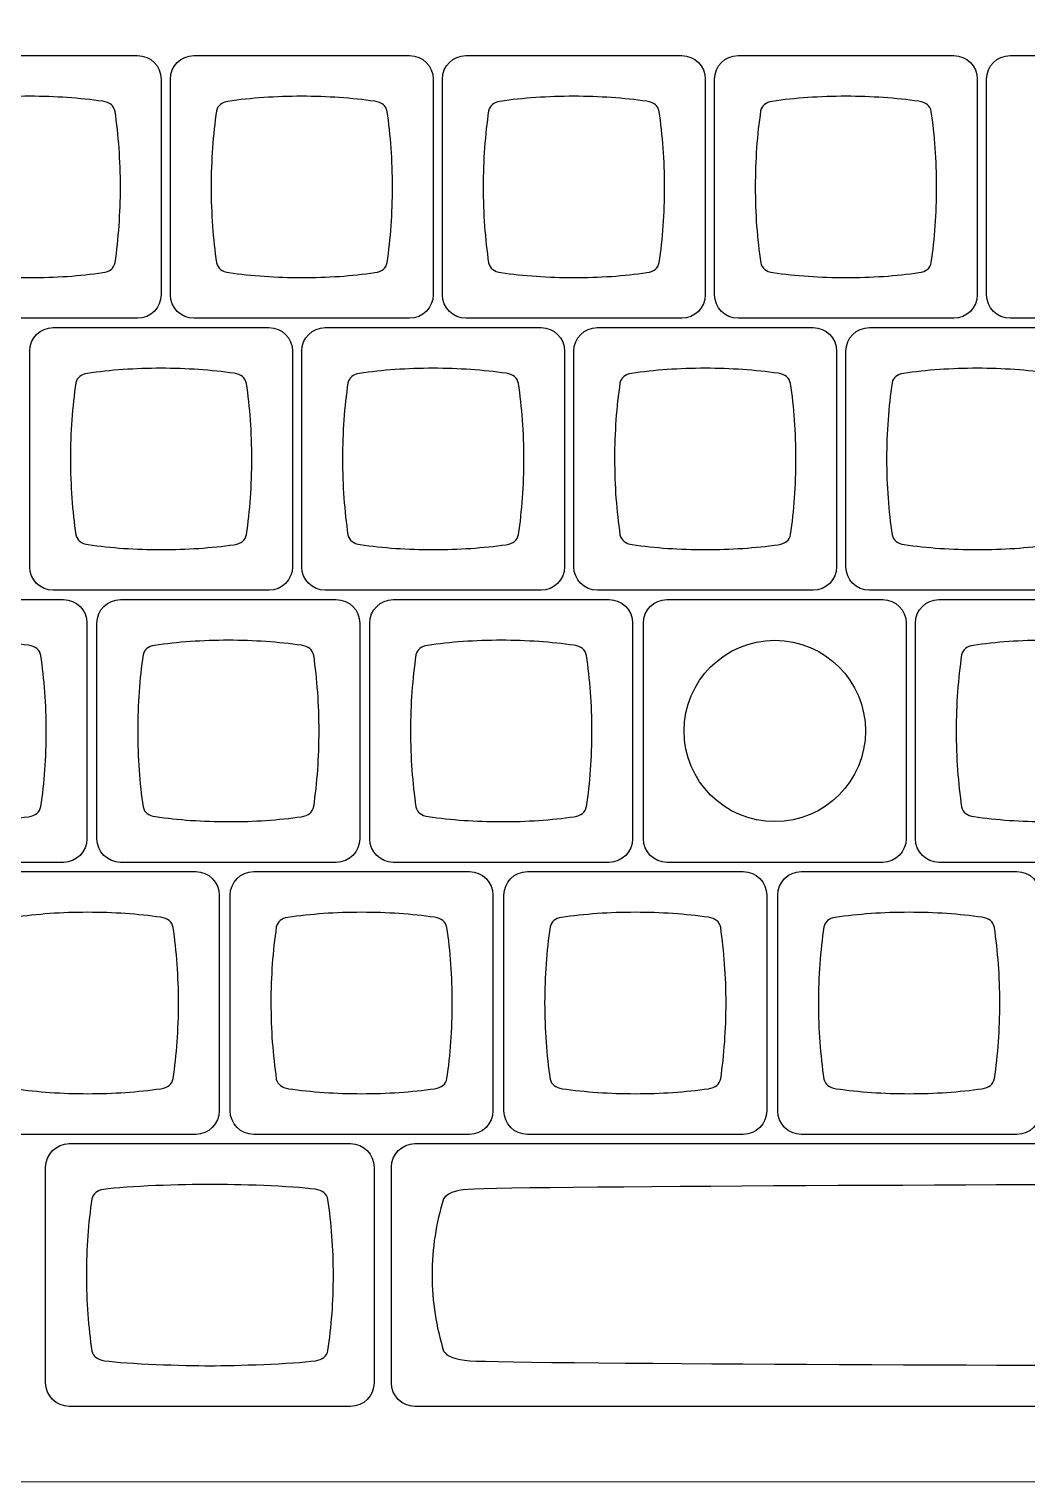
# Model space of a CAD drawing. Header units: millimetres. Extents: x -493 to 473, y -489 to 489.
# Drawn here: x -440.8 to -370.9, y 263.2 to 365 of the extents above; entities that cross this region are included whole.
import ezdxf

# ---------------------------------------------------------------- set-up
doc = ezdxf.new("R2010")
doc.units = ezdxf.units.MM
doc.header["$MEASUREMENT"] = 0
doc.layers.add('Layer 1', color=7, linetype='Continuous')

msp = doc.modelspace()

# ---------------------------------------------------------------- linework, layer by layer
at = {"layer": 'Layer 1', "color": 159}
msp.add_ellipse((-388.5424, 315.8402), major_axis=(0, 6.35), ratio=1, dxfattribs=at)
at = {"layer": 'Layer 1', "color": 250, "lineweight": 18}
msp.add_open_spline([(-488.0992, 396.3856), (-488.0992, 396.3856), (-57.5314, 396.3856), (-57.5314, 396.3856), (-57.5314, 396.3856), (-54.6714, 396.3856), (-52.3315, 394.0457), (-52.3315, 391.1857), (-52.3315, 391.1857), (-52.3315, 391.1857), (-52.3315, 268.4484), (-52.3315, 268.4484), (-52.3315, 268.4484), (-52.3315, 265.5884), (-54.6714, 263.2485), (-57.5314, 263.2485), (-57.5314, 263.2485), (-57.5314, 263.2485), (-488.0992, 263.2485), (-488.0992, 263.2485), (-488.0992, 263.2485), (-490.9592, 263.2485), (-493.2991, 265.5884), (-493.2991, 268.4484), (-493.2991, 268.4484), (-493.2991, 268.4484), (-493.2991, 391.1857), (-493.2991, 391.1857), (-493.2991, 391.1857), (-493.2991, 394.0457), (-490.9592, 396.3856), (-488.0992, 396.3856)], degree=3, knots=[0, 0, 0, 0, 0.11111111, 0.11111111, 0.11111111, 0.11111111, 0.22222222, 0.22222222, 0.22222222, 0.22222222, 0.33333333, 0.33333333, 0.33333333, 0.33333333, 0.44444444, 0.44444444, 0.44444444, 0.44444444, 0.55555556, 0.55555556, 0.55555556, 0.55555556, 0.66666667, 0.66666667, 0.66666667, 0.66666667, 0.77777778, 0.77777778, 0.77777778, 0.77777778, 1, 1, 1, 1], dxfattribs=at)
at = {"layer": 'Layer 1', "color": 169}
for points in [[(-448.2661, 344.7402), (-448.2661, 344.7402), (-433.1587, 344.7402), (-433.1587, 344.7402), (-433.1587, 344.7402), (-432.2532, 344.7402), (-431.5124, 345.481), (-431.5124, 346.3865), (-431.5124, 346.3865), (-431.5124, 346.3865), (-431.5124, 361.4939), (-431.5124, 361.4939), (-431.5124, 361.4939), (-431.5124, 362.3994), (-432.2532, 363.1402), (-433.1587, 363.1402), (-433.1587, 363.1402), (-433.1587, 363.1402), (-448.2661, 363.1402), (-448.2661, 363.1402), (-448.2661, 363.1402), (-449.1716, 363.1402), (-449.9124, 362.3994), (-449.9124, 361.4939), (-449.9124, 361.4939), (-449.9124, 361.4939), (-449.9124, 346.3865), (-449.9124, 346.3865), (-449.9124, 346.3865), (-449.9124, 345.481), (-449.1716, 344.7402), (-448.2661, 344.7402)], [(-429.2161, 344.7402), (-429.2161, 344.7402), (-414.1087, 344.7402), (-414.1087, 344.7402), (-414.1087, 344.7402), (-413.2032, 344.7402), (-412.4624, 345.481), (-412.4624, 346.3865), (-412.4624, 346.3865), (-412.4624, 346.3865), (-412.4624, 361.4939), (-412.4624, 361.4939), (-412.4624, 361.4939), (-412.4624, 362.3994), (-413.2032, 363.1402), (-414.1087, 363.1402), (-414.1087, 363.1402), (-414.1087, 363.1402), (-429.2161, 363.1402), (-429.2161, 363.1402), (-429.2161, 363.1402), (-430.1216, 363.1402), (-430.8624, 362.3994), (-430.8624, 361.4939), (-430.8624, 361.4939), (-430.8624, 361.4939), (-430.8624, 346.3865), (-430.8624, 346.3865), (-430.8624, 346.3865), (-430.8624, 345.481), (-430.1216, 344.7402), (-429.2161, 344.7402)], [(-410.1661, 344.7402), (-410.1661, 344.7402), (-395.0587, 344.7402), (-395.0587, 344.7402), (-395.0587, 344.7402), (-394.1532, 344.7402), (-393.4124, 345.481), (-393.4124, 346.3865), (-393.4124, 346.3865), (-393.4124, 346.3865), (-393.4124, 361.4939), (-393.4124, 361.4939), (-393.4124, 361.4939), (-393.4124, 362.3994), (-394.1532, 363.1402), (-395.0587, 363.1402), (-395.0587, 363.1402), (-395.0587, 363.1402), (-410.1661, 363.1402), (-410.1661, 363.1402), (-410.1661, 363.1402), (-411.0716, 363.1402), (-411.8124, 362.3994), (-411.8124, 361.4939), (-411.8124, 361.4939), (-411.8124, 361.4939), (-411.8124, 346.3865), (-411.8124, 346.3865), (-411.8124, 346.3865), (-411.8124, 345.481), (-411.0716, 344.7402), (-410.1661, 344.7402)], [(-391.1161, 344.7402), (-391.1161, 344.7402), (-376.0087, 344.7402), (-376.0087, 344.7402), (-376.0087, 344.7402), (-375.1032, 344.7402), (-374.3624, 345.481), (-374.3624, 346.3865), (-374.3624, 346.3865), (-374.3624, 346.3865), (-374.3624, 361.4939), (-374.3624, 361.4939), (-374.3624, 361.4939), (-374.3624, 362.3994), (-375.1032, 363.1402), (-376.0087, 363.1402), (-376.0087, 363.1402), (-376.0087, 363.1402), (-391.1161, 363.1402), (-391.1161, 363.1402), (-391.1161, 363.1402), (-392.0216, 363.1402), (-392.7624, 362.3994), (-392.7624, 361.4939), (-392.7624, 361.4939), (-392.7624, 361.4939), (-392.7624, 346.3865), (-392.7624, 346.3865), (-392.7624, 346.3865), (-392.7624, 345.481), (-392.0216, 344.7402), (-391.1161, 344.7402)], [(-372.0661, 344.7402), (-372.0661, 344.7402), (-356.9587, 344.7402), (-356.9587, 344.7402), (-356.9587, 344.7402), (-356.0532, 344.7402), (-355.3124, 345.481), (-355.3124, 346.3865), (-355.3124, 346.3865), (-355.3124, 346.3865), (-355.3124, 361.4939), (-355.3124, 361.4939), (-355.3124, 361.4939), (-355.3124, 362.3994), (-356.0532, 363.1402), (-356.9587, 363.1402), (-356.9587, 363.1402), (-356.9587, 363.1402), (-372.0661, 363.1402), (-372.0661, 363.1402), (-372.0661, 363.1402), (-372.9716, 363.1402), (-373.7124, 362.3994), (-373.7124, 361.4939), (-373.7124, 361.4939), (-373.7124, 361.4939), (-373.7124, 346.3865), (-373.7124, 346.3865), (-373.7124, 346.3865), (-373.7124, 345.481), (-372.9716, 344.7402), (-372.0661, 344.7402)], [(-439.0661, 325.6902), (-439.0661, 325.6902), (-423.9587, 325.6902), (-423.9587, 325.6902), (-423.9587, 325.6902), (-423.0532, 325.6902), (-422.3124, 326.431), (-422.3124, 327.3365), (-422.3124, 327.3365), (-422.3124, 327.3365), (-422.3124, 342.4439), (-422.3124, 342.4439), (-422.3124, 342.4439), (-422.3124, 343.3494), (-423.0532, 344.0902), (-423.9587, 344.0902), (-423.9587, 344.0902), (-423.9587, 344.0902), (-439.0661, 344.0902), (-439.0661, 344.0902), (-439.0661, 344.0902), (-439.9716, 344.0902), (-440.7124, 343.3494), (-440.7124, 342.4439), (-440.7124, 342.4439), (-440.7124, 342.4439), (-440.7124, 327.3365), (-440.7124, 327.3365), (-440.7124, 327.3365), (-440.7124, 326.431), (-439.9716, 325.6902), (-439.0661, 325.6902)], [(-420.0161, 325.6902), (-420.0161, 325.6902), (-404.9087, 325.6902), (-404.9087, 325.6902), (-404.9087, 325.6902), (-404.0032, 325.6902), (-403.2624, 326.431), (-403.2624, 327.3365), (-403.2624, 327.3365), (-403.2624, 327.3365), (-403.2624, 342.4439), (-403.2624, 342.4439), (-403.2624, 342.4439), (-403.2624, 343.3494), (-404.0032, 344.0902), (-404.9087, 344.0902), (-404.9087, 344.0902), (-404.9087, 344.0902), (-420.0161, 344.0902), (-420.0161, 344.0902), (-420.0161, 344.0902), (-420.9216, 344.0902), (-421.6624, 343.3494), (-421.6624, 342.4439), (-421.6624, 342.4439), (-421.6624, 342.4439), (-421.6624, 327.3365), (-421.6624, 327.3365), (-421.6624, 327.3365), (-421.6624, 326.431), (-420.9216, 325.6902), (-420.0161, 325.6902)], [(-400.9661, 325.6902), (-400.9661, 325.6902), (-385.8587, 325.6902), (-385.8587, 325.6902), (-385.8587, 325.6902), (-384.9532, 325.6902), (-384.2124, 326.431), (-384.2124, 327.3365), (-384.2124, 327.3365), (-384.2124, 327.3365), (-384.2124, 342.4439), (-384.2124, 342.4439), (-384.2124, 342.4439), (-384.2124, 343.3494), (-384.9532, 344.0902), (-385.8587, 344.0902), (-385.8587, 344.0902), (-385.8587, 344.0902), (-400.9661, 344.0902), (-400.9661, 344.0902), (-400.9661, 344.0902), (-401.8716, 344.0902), (-402.6124, 343.3494), (-402.6124, 342.4439), (-402.6124, 342.4439), (-402.6124, 342.4439), (-402.6124, 327.3365), (-402.6124, 327.3365), (-402.6124, 327.3365), (-402.6124, 326.431), (-401.8716, 325.6902), (-400.9661, 325.6902)], [(-381.9161, 325.6902), (-381.9161, 325.6902), (-366.8087, 325.6902), (-366.8087, 325.6902), (-366.8087, 325.6902), (-365.9032, 325.6902), (-365.1624, 326.431), (-365.1624, 327.3365), (-365.1624, 327.3365), (-365.1624, 327.3365), (-365.1624, 342.4439), (-365.1624, 342.4439), (-365.1624, 342.4439), (-365.1624, 343.3494), (-365.9032, 344.0902), (-366.8087, 344.0902), (-366.8087, 344.0902), (-366.8087, 344.0902), (-381.9161, 344.0902), (-381.9161, 344.0902), (-381.9161, 344.0902), (-382.8216, 344.0902), (-383.5624, 343.3494), (-383.5624, 342.4439), (-383.5624, 342.4439), (-383.5624, 342.4439), (-383.5624, 327.3365), (-383.5624, 327.3365), (-383.5624, 327.3365), (-383.5624, 326.431), (-382.8216, 325.6902), (-381.9161, 325.6902)], [(-453.462, 306.6402), (-453.462, 306.6402), (-438.3546, 306.6402), (-438.3546, 306.6402), (-438.3546, 306.6402), (-437.4491, 306.6402), (-436.7083, 307.381), (-436.7083, 308.2865), (-436.7083, 308.2865), (-436.7083, 308.2865), (-436.7083, 323.3939), (-436.7083, 323.3939), (-436.7083, 323.3939), (-436.7083, 324.2994), (-437.4491, 325.0402), (-438.3546, 325.0402), (-438.3546, 325.0402), (-438.3546, 325.0402), (-453.462, 325.0402), (-453.462, 325.0402), (-453.462, 325.0402), (-454.3675, 325.0402), (-455.1083, 324.2994), (-455.1083, 323.3939), (-455.1083, 323.3939), (-455.1083, 323.3939), (-455.1083, 308.2865), (-455.1083, 308.2865), (-455.1083, 308.2865), (-455.1083, 307.381), (-454.3675, 306.6402), (-453.462, 306.6402)], [(-434.3578, 306.6402), (-434.3578, 306.6402), (-419.2504, 306.6402), (-419.2504, 306.6402), (-419.2504, 306.6402), (-418.3449, 306.6402), (-417.6041, 307.381), (-417.6041, 308.2865), (-417.6041, 308.2865), (-417.6041, 308.2865), (-417.6041, 323.3939), (-417.6041, 323.3939), (-417.6041, 323.3939), (-417.6041, 324.2994), (-418.3449, 325.0402), (-419.2504, 325.0402), (-419.2504, 325.0402), (-419.2504, 325.0402), (-434.3578, 325.0402), (-434.3578, 325.0402), (-434.3578, 325.0402), (-435.2633, 325.0402), (-436.0041, 324.2994), (-436.0041, 323.3939), (-436.0041, 323.3939), (-436.0041, 323.3939), (-436.0041, 308.2865), (-436.0041, 308.2865), (-436.0041, 308.2865), (-436.0041, 307.381), (-435.2633, 306.6402), (-434.3578, 306.6402)], [(-415.2536, 306.6402), (-415.2536, 306.6402), (-400.1462, 306.6402), (-400.1462, 306.6402), (-400.1462, 306.6402), (-399.2407, 306.6402), (-398.4999, 307.381), (-398.4999, 308.2865), (-398.4999, 308.2865), (-398.4999, 308.2865), (-398.4999, 323.3939), (-398.4999, 323.3939), (-398.4999, 323.3939), (-398.4999, 324.2994), (-399.2407, 325.0402), (-400.1462, 325.0402), (-400.1462, 325.0402), (-400.1462, 325.0402), (-415.2536, 325.0402), (-415.2536, 325.0402), (-415.2536, 325.0402), (-416.1591, 325.0402), (-416.8999, 324.2994), (-416.8999, 323.3939), (-416.8999, 323.3939), (-416.8999, 323.3939), (-416.8999, 308.2865), (-416.8999, 308.2865), (-416.8999, 308.2865), (-416.8999, 307.381), (-416.1591, 306.6402), (-415.2536, 306.6402)], [(-396.0961, 306.6402), (-396.0961, 306.6402), (-380.9887, 306.6402), (-380.9887, 306.6402), (-380.9887, 306.6402), (-380.0832, 306.6402), (-379.3424, 307.381), (-379.3424, 308.2865), (-379.3424, 308.2865), (-379.3424, 308.2865), (-379.3424, 323.3939), (-379.3424, 323.3939), (-379.3424, 323.3939), (-379.3424, 324.2994), (-380.0832, 325.0402), (-380.9887, 325.0402), (-380.9887, 325.0402), (-380.9887, 325.0402), (-396.0961, 325.0402), (-396.0961, 325.0402), (-396.0961, 325.0402), (-397.0016, 325.0402), (-397.7424, 324.2994), (-397.7424, 323.3939), (-397.7424, 323.3939), (-397.7424, 323.3939), (-397.7424, 308.2865), (-397.7424, 308.2865), (-397.7424, 308.2865), (-397.7424, 307.381), (-397.0016, 306.6402), (-396.0961, 306.6402)], [(-377.0453, 306.6402), (-377.0453, 306.6402), (-361.9379, 306.6402), (-361.9379, 306.6402), (-361.9379, 306.6402), (-361.0324, 306.6402), (-360.2916, 307.381), (-360.2916, 308.2865), (-360.2916, 308.2865), (-360.2916, 308.2865), (-360.2916, 323.3939), (-360.2916, 323.3939), (-360.2916, 323.3939), (-360.2916, 324.2994), (-361.0324, 325.0402), (-361.9379, 325.0402), (-361.9379, 325.0402), (-361.9379, 325.0402), (-377.0453, 325.0402), (-377.0453, 325.0402), (-377.0453, 325.0402), (-377.9508, 325.0402), (-378.6916, 324.2994), (-378.6916, 323.3939), (-378.6916, 323.3939), (-378.6916, 323.3939), (-378.6916, 308.2865), (-378.6916, 308.2865), (-378.6916, 308.2865), (-378.6916, 307.381), (-377.9508, 306.6402), (-377.0453, 306.6402)], [(-444.198, 287.5902), (-444.198, 287.5902), (-429.0906, 287.5902), (-429.0906, 287.5902), (-429.0906, 287.5902), (-428.1851, 287.5902), (-427.4443, 288.331), (-427.4443, 289.2365), (-427.4443, 289.2365), (-427.4443, 289.2365), (-427.4443, 304.3439), (-427.4443, 304.3439), (-427.4443, 304.3439), (-427.4443, 305.2494), (-428.1851, 305.9902), (-429.0906, 305.9902), (-429.0906, 305.9902), (-429.0906, 305.9902), (-444.198, 305.9902), (-444.198, 305.9902), (-444.198, 305.9902), (-445.1035, 305.9902), (-445.8443, 305.2494), (-445.8443, 304.3439), (-445.8443, 304.3439), (-445.8443, 304.3439), (-445.8443, 289.2365), (-445.8443, 289.2365), (-445.8443, 289.2365), (-445.8443, 288.331), (-445.1035, 287.5902), (-444.198, 287.5902)], [(-425.0298, 287.5902), (-425.0298, 287.5902), (-409.9224, 287.5902), (-409.9224, 287.5902), (-409.9224, 287.5902), (-409.0169, 287.5902), (-408.2761, 288.331), (-408.2761, 289.2365), (-408.2761, 289.2365), (-408.2761, 289.2365), (-408.2761, 304.3439), (-408.2761, 304.3439), (-408.2761, 304.3439), (-408.2761, 305.2494), (-409.0169, 305.9902), (-409.9224, 305.9902), (-409.9224, 305.9902), (-409.9224, 305.9902), (-425.0298, 305.9902), (-425.0298, 305.9902), (-425.0298, 305.9902), (-425.9353, 305.9902), (-426.6761, 305.2494), (-426.6761, 304.3439), (-426.6761, 304.3439), (-426.6761, 304.3439), (-426.6761, 289.2365), (-426.6761, 289.2365), (-426.6761, 289.2365), (-426.6761, 288.331), (-425.9353, 287.5902), (-425.0298, 287.5902)], [(-405.8616, 287.5902), (-405.8616, 287.5902), (-390.7542, 287.5902), (-390.7542, 287.5902), (-390.7542, 287.5902), (-389.8487, 287.5902), (-389.1079, 288.331), (-389.1079, 289.2365), (-389.1079, 289.2365), (-389.1079, 289.2365), (-389.1079, 304.3439), (-389.1079, 304.3439), (-389.1079, 304.3439), (-389.1079, 305.2494), (-389.8487, 305.9902), (-390.7542, 305.9902), (-390.7542, 305.9902), (-390.7542, 305.9902), (-405.8616, 305.9902), (-405.8616, 305.9902), (-405.8616, 305.9902), (-406.7671, 305.9902), (-407.5079, 305.2494), (-407.5079, 304.3439), (-407.5079, 304.3439), (-407.5079, 304.3439), (-407.5079, 289.2365), (-407.5079, 289.2365), (-407.5079, 289.2365), (-407.5079, 288.331), (-406.7671, 287.5902), (-405.8616, 287.5902)], [(-386.6934, 287.5902), (-386.6934, 287.5902), (-371.586, 287.5902), (-371.586, 287.5902), (-371.586, 287.5902), (-370.6805, 287.5902), (-369.9397, 288.331), (-369.9397, 289.2365), (-369.9397, 289.2365), (-369.9397, 289.2365), (-369.9397, 304.3439), (-369.9397, 304.3439), (-369.9397, 304.3439), (-369.9397, 305.2494), (-370.6805, 305.9902), (-371.586, 305.9902), (-371.586, 305.9902), (-371.586, 305.9902), (-386.6934, 305.9902), (-386.6934, 305.9902), (-386.6934, 305.9902), (-387.5989, 305.9902), (-388.3397, 305.2494), (-388.3397, 304.3439), (-388.3397, 304.3439), (-388.3397, 304.3439), (-388.3397, 289.2365), (-388.3397, 289.2365), (-388.3397, 289.2365), (-388.3397, 288.331), (-387.5989, 287.5902), (-386.6934, 287.5902)], [(-437.9519, 268.5402), (-437.9519, 268.5402), (-418.2445, 268.5402), (-418.2445, 268.5402), (-418.2445, 268.5402), (-417.339, 268.5402), (-416.5982, 269.281), (-416.5982, 270.1865), (-416.5982, 270.1865), (-416.5982, 270.1865), (-416.5982, 285.2939), (-416.5982, 285.2939), (-416.5982, 285.2939), (-416.5982, 286.1994), (-417.339, 286.9402), (-418.2445, 286.9402), (-418.2445, 286.9402), (-418.2445, 286.9402), (-437.9519, 286.9402), (-437.9519, 286.9402), (-437.9519, 286.9402), (-438.8574, 286.9402), (-439.5982, 286.1994), (-439.5982, 285.2939), (-439.5982, 285.2939), (-439.5982, 285.2939), (-439.5982, 270.1865), (-439.5982, 270.1865), (-439.5982, 270.1865), (-439.5982, 269.281), (-438.8574, 268.5402), (-437.9519, 268.5402)], [(-413.7448, 268.5402), (-413.7448, 268.5402), (-302.0372, 268.5402), (-302.0372, 268.5402), (-302.0372, 268.5402), (-301.132, 268.5402), (-300.391, 269.281), (-300.391, 270.1865), (-300.391, 270.1865), (-300.391, 270.1865), (-300.391, 285.2939), (-300.391, 285.2939), (-300.391, 285.2939), (-300.391, 286.1994), (-301.132, 286.9402), (-302.0372, 286.9402), (-302.0372, 286.9402), (-302.0372, 286.9402), (-413.7448, 286.9402), (-413.7448, 286.9402), (-413.7448, 286.9402), (-414.65, 286.9402), (-415.391, 286.1994), (-415.391, 285.2939), (-415.391, 285.2939), (-415.391, 285.2939), (-415.391, 270.1865), (-415.391, 270.1865), (-415.391, 270.1865), (-415.391, 269.281), (-414.65, 268.5402), (-413.7448, 268.5402)]]:
    msp.add_open_spline(points, degree=3, knots=[0, 0, 0, 0, 0.11111111, 0.11111111, 0.11111111, 0.11111111, 0.22222222, 0.22222222, 0.22222222, 0.22222222, 0.33333333, 0.33333333, 0.33333333, 0.33333333, 0.44444444, 0.44444444, 0.44444444, 0.44444444, 0.55555556, 0.55555556, 0.55555556, 0.55555556, 0.66666667, 0.66666667, 0.66666667, 0.66666667, 0.77777778, 0.77777778, 0.77777778, 0.77777778, 1, 1, 1, 1], dxfattribs=at)
at = {"layer": 'Layer 1', "color": 159}
for points in [[(-440.7122, 360.2897), (-438.9216, 360.2892), (-437.2017, 360.1663), (-435.5995, 359.9408), (-435.5995, 359.9408), (-435.5995, 359.9408), (-435.5995, 359.9407), (-435.5995, 359.9407), (-435.5995, 359.9407), (-435.1127, 359.8678), (-434.8228, 359.6352), (-434.7356, 359.2305), (-434.7356, 359.2305), (-434.4936, 357.5776), (-434.3613, 355.796), (-434.3609, 353.9382), (-434.3609, 353.9382), (-434.3604, 352.0805), (-434.4919, 350.2989), (-434.7331, 348.646), (-434.7331, 348.646), (-434.8201, 348.2418), (-435.1094, 348.0094), (-435.5951, 347.9365), (-435.5951, 347.9365), (-437.1976, 347.7116), (-438.918, 347.5894), (-440.7093, 347.5898), (-440.7093, 347.5898), (-442.5011, 347.5902), (-444.2221, 347.7134), (-445.8251, 347.9392), (-445.8251, 347.9392), (-445.8251, 347.9392), (-445.825, 347.9396), (-445.825, 347.9396), (-445.825, 347.9396), (-446.298, 348.0104), (-446.5852, 348.2321), (-446.6811, 348.6161), (-446.6811, 348.6161), (-446.9261, 350.2782), (-447.0602, 352.0711), (-447.0606, 353.9412), (-447.0606, 353.9412), (-447.0611, 355.813), (-446.9276, 357.6074), (-446.683, 359.2707), (-446.683, 359.2707), (-446.5904, 359.6376), (-446.3224, 359.8556), (-445.8836, 359.9348), (-445.8836, 359.9348), (-444.2649, 360.1649), (-442.5248, 360.2901), (-440.7122, 360.2897)], [(-421.6622, 360.2897), (-419.8716, 360.2892), (-418.1517, 360.1663), (-416.5495, 359.9408), (-416.5495, 359.9408), (-416.5495, 359.9408), (-416.5495, 359.9407), (-416.5495, 359.9407), (-416.5495, 359.9407), (-416.0627, 359.8678), (-415.7728, 359.6352), (-415.6856, 359.2305), (-415.6856, 359.2305), (-415.4436, 357.5776), (-415.3113, 355.796), (-415.3109, 353.9382), (-415.3109, 353.9382), (-415.3104, 352.0805), (-415.4419, 350.2989), (-415.6831, 348.646), (-415.6831, 348.646), (-415.7701, 348.2418), (-416.0594, 348.0094), (-416.5451, 347.9365), (-416.5451, 347.9365), (-418.1476, 347.7116), (-419.868, 347.5894), (-421.6593, 347.5898), (-421.6593, 347.5898), (-423.4511, 347.5902), (-425.1721, 347.7134), (-426.7751, 347.9392), (-426.7751, 347.9392), (-426.7751, 347.9392), (-426.775, 347.9396), (-426.775, 347.9396), (-426.775, 347.9396), (-427.248, 348.0104), (-427.5352, 348.2321), (-427.6311, 348.6161), (-427.6311, 348.6161), (-427.8761, 350.2782), (-428.0102, 352.0711), (-428.0106, 353.9412), (-428.0106, 353.9412), (-428.0111, 355.813), (-427.8776, 357.6074), (-427.633, 359.2707), (-427.633, 359.2707), (-427.5404, 359.6376), (-427.2724, 359.8556), (-426.8336, 359.9348), (-426.8336, 359.9348), (-425.2149, 360.1649), (-423.4748, 360.2901), (-421.6622, 360.2897)], [(-402.6122, 360.2897), (-400.8216, 360.2892), (-399.1017, 360.1663), (-397.4995, 359.9408), (-397.4995, 359.9408), (-397.4995, 359.9408), (-397.4995, 359.9407), (-397.4995, 359.9407), (-397.4995, 359.9407), (-397.0127, 359.8678), (-396.7228, 359.6352), (-396.6356, 359.2305), (-396.6356, 359.2305), (-396.3936, 357.5776), (-396.2613, 355.796), (-396.2609, 353.9382), (-396.2609, 353.9382), (-396.2604, 352.0805), (-396.3919, 350.2989), (-396.6331, 348.646), (-396.6331, 348.646), (-396.7201, 348.2418), (-397.0094, 348.0094), (-397.4951, 347.9365), (-397.4951, 347.9365), (-399.0976, 347.7116), (-400.818, 347.5894), (-402.6093, 347.5898), (-402.6093, 347.5898), (-404.4011, 347.5902), (-406.1221, 347.7134), (-407.7251, 347.9392), (-407.7251, 347.9392), (-407.7251, 347.9392), (-407.725, 347.9396), (-407.725, 347.9396), (-407.725, 347.9396), (-408.198, 348.0104), (-408.4852, 348.2321), (-408.5811, 348.6161), (-408.5811, 348.6161), (-408.8261, 350.2782), (-408.9602, 352.0711), (-408.9606, 353.9412), (-408.9606, 353.9412), (-408.9611, 355.813), (-408.8276, 357.6074), (-408.583, 359.2707), (-408.583, 359.2707), (-408.4904, 359.6376), (-408.2224, 359.8556), (-407.7836, 359.9348), (-407.7836, 359.9348), (-406.1649, 360.1649), (-404.4248, 360.2901), (-402.6122, 360.2897)], [(-383.5622, 360.2897), (-381.7716, 360.2892), (-380.0517, 360.1663), (-378.4495, 359.9408), (-378.4495, 359.9408), (-378.4495, 359.9408), (-378.4495, 359.9407), (-378.4495, 359.9407), (-378.4495, 359.9407), (-377.9627, 359.8678), (-377.6728, 359.6352), (-377.5856, 359.2305), (-377.5856, 359.2305), (-377.3436, 357.5776), (-377.2113, 355.796), (-377.2109, 353.9382), (-377.2109, 353.9382), (-377.2104, 352.0805), (-377.3419, 350.2989), (-377.5831, 348.646), (-377.5831, 348.646), (-377.6701, 348.2418), (-377.9594, 348.0094), (-378.4451, 347.9365), (-378.4451, 347.9365), (-380.0476, 347.7116), (-381.768, 347.5894), (-383.5593, 347.5898), (-383.5593, 347.5898), (-385.3511, 347.5902), (-387.0721, 347.7134), (-388.6751, 347.9392), (-388.6751, 347.9392), (-388.6751, 347.9392), (-388.675, 347.9396), (-388.675, 347.9396), (-388.675, 347.9396), (-389.148, 348.0104), (-389.4352, 348.2321), (-389.5311, 348.6161), (-389.5311, 348.6161), (-389.7761, 350.2782), (-389.9102, 352.0711), (-389.9106, 353.9412), (-389.9106, 353.9412), (-389.9111, 355.813), (-389.7776, 357.6074), (-389.533, 359.2707), (-389.533, 359.2707), (-389.4404, 359.6376), (-389.1724, 359.8556), (-388.7336, 359.9348), (-388.7336, 359.9348), (-387.1149, 360.1649), (-385.3748, 360.2901), (-383.5622, 360.2897)], [(-431.5122, 341.2397), (-429.7216, 341.2392), (-428.0017, 341.1163), (-426.3995, 340.8908), (-426.3995, 340.8908), (-426.3995, 340.8908), (-426.3995, 340.8907), (-426.3995, 340.8907), (-426.3995, 340.8907), (-425.9127, 340.8178), (-425.6228, 340.5852), (-425.5356, 340.1805), (-425.5356, 340.1805), (-425.2936, 338.5276), (-425.1613, 336.746), (-425.1609, 334.8882), (-425.1609, 334.8882), (-425.1604, 333.0305), (-425.2919, 331.2489), (-425.5331, 329.596), (-425.5331, 329.596), (-425.6201, 329.1918), (-425.9094, 328.9594), (-426.3951, 328.8865), (-426.3951, 328.8865), (-427.9976, 328.6616), (-429.718, 328.5394), (-431.5093, 328.5398), (-431.5093, 328.5398), (-433.3011, 328.5402), (-435.0221, 328.6634), (-436.6251, 328.8892), (-436.6251, 328.8892), (-436.6251, 328.8892), (-436.625, 328.8896), (-436.625, 328.8896), (-436.625, 328.8896), (-437.098, 328.9604), (-437.3852, 329.1821), (-437.4811, 329.5661), (-437.4811, 329.5661), (-437.7261, 331.2282), (-437.8602, 333.0211), (-437.8606, 334.8912), (-437.8606, 334.8912), (-437.8611, 336.763), (-437.7276, 338.5574), (-437.483, 340.2207), (-437.483, 340.2207), (-437.3904, 340.5876), (-437.1224, 340.8056), (-436.6836, 340.8848), (-436.6836, 340.8848), (-435.0649, 341.1149), (-433.3248, 341.2401), (-431.5122, 341.2397)], [(-412.4622, 341.2397), (-410.6716, 341.2392), (-408.9517, 341.1163), (-407.3495, 340.8908), (-407.3495, 340.8908), (-407.3495, 340.8908), (-407.3495, 340.8907), (-407.3495, 340.8907), (-407.3495, 340.8907), (-406.8627, 340.8178), (-406.5728, 340.5852), (-406.4856, 340.1805), (-406.4856, 340.1805), (-406.2436, 338.5276), (-406.1113, 336.746), (-406.1109, 334.8882), (-406.1109, 334.8882), (-406.1104, 333.0305), (-406.2419, 331.2489), (-406.4831, 329.596), (-406.4831, 329.596), (-406.5701, 329.1918), (-406.8594, 328.9594), (-407.3451, 328.8865), (-407.3451, 328.8865), (-408.9476, 328.6616), (-410.668, 328.5394), (-412.4593, 328.5398), (-412.4593, 328.5398), (-414.2511, 328.5402), (-415.9721, 328.6634), (-417.5751, 328.8892), (-417.5751, 328.8892), (-417.5751, 328.8892), (-417.575, 328.8896), (-417.575, 328.8896), (-417.575, 328.8896), (-418.048, 328.9604), (-418.3352, 329.1821), (-418.4311, 329.5661), (-418.4311, 329.5661), (-418.6761, 331.2282), (-418.8102, 333.0211), (-418.8106, 334.8912), (-418.8106, 334.8912), (-418.8111, 336.763), (-418.6776, 338.5574), (-418.433, 340.2207), (-418.433, 340.2207), (-418.3404, 340.5876), (-418.0724, 340.8056), (-417.6336, 340.8848), (-417.6336, 340.8848), (-416.0149, 341.1149), (-414.2748, 341.2401), (-412.4622, 341.2397)], [(-393.4122, 341.2397), (-391.6216, 341.2392), (-389.9017, 341.1163), (-388.2995, 340.8908), (-388.2995, 340.8908), (-388.2995, 340.8908), (-388.2995, 340.8907), (-388.2995, 340.8907), (-388.2995, 340.8907), (-387.8127, 340.8178), (-387.5228, 340.5852), (-387.4356, 340.1805), (-387.4356, 340.1805), (-387.1936, 338.5276), (-387.0613, 336.746), (-387.0609, 334.8882), (-387.0609, 334.8882), (-387.0604, 333.0305), (-387.1919, 331.2489), (-387.4331, 329.596), (-387.4331, 329.596), (-387.5201, 329.1918), (-387.8094, 328.9594), (-388.2951, 328.8865), (-388.2951, 328.8865), (-389.8976, 328.6616), (-391.618, 328.5394), (-393.4093, 328.5398), (-393.4093, 328.5398), (-395.2011, 328.5402), (-396.9221, 328.6634), (-398.5251, 328.8892), (-398.5251, 328.8892), (-398.5251, 328.8892), (-398.525, 328.8896), (-398.525, 328.8896), (-398.525, 328.8896), (-398.998, 328.9604), (-399.2852, 329.1821), (-399.3811, 329.5661), (-399.3811, 329.5661), (-399.6261, 331.2282), (-399.7602, 333.0211), (-399.7606, 334.8912), (-399.7606, 334.8912), (-399.7611, 336.763), (-399.6276, 338.5574), (-399.383, 340.2207), (-399.383, 340.2207), (-399.2904, 340.5876), (-399.0224, 340.8056), (-398.5836, 340.8848), (-398.5836, 340.8848), (-396.9649, 341.1149), (-395.2248, 341.2401), (-393.4122, 341.2397)], [(-374.3622, 341.2397), (-372.5716, 341.2392), (-370.8517, 341.1163), (-369.2495, 340.8908), (-369.2495, 340.8908), (-369.2495, 340.8908), (-369.2495, 340.8907), (-369.2495, 340.8907), (-369.2495, 340.8907), (-368.7627, 340.8178), (-368.4728, 340.5852), (-368.3856, 340.1805), (-368.3856, 340.1805), (-368.1436, 338.5276), (-368.0113, 336.746), (-368.0109, 334.8882), (-368.0109, 334.8882), (-368.0104, 333.0305), (-368.1419, 331.2489), (-368.3831, 329.596), (-368.3831, 329.596), (-368.4701, 329.1918), (-368.7594, 328.9594), (-369.2451, 328.8865), (-369.2451, 328.8865), (-370.8476, 328.6616), (-372.568, 328.5394), (-374.3593, 328.5398), (-374.3593, 328.5398), (-376.1511, 328.5402), (-377.8721, 328.6634), (-379.4751, 328.8892), (-379.4751, 328.8892), (-379.4751, 328.8892), (-379.475, 328.8896), (-379.475, 328.8896), (-379.475, 328.8896), (-379.948, 328.9604), (-380.2352, 329.1821), (-380.3311, 329.5661), (-380.3311, 329.5661), (-380.5761, 331.2282), (-380.7102, 333.0211), (-380.7106, 334.8912), (-380.7106, 334.8912), (-380.7111, 336.763), (-380.5776, 338.5574), (-380.333, 340.2207), (-380.333, 340.2207), (-380.2404, 340.5876), (-379.9724, 340.8056), (-379.5336, 340.8848), (-379.5336, 340.8848), (-377.9149, 341.1149), (-376.1748, 341.2401), (-374.3622, 341.2397)], [(-445.9081, 322.1897), (-444.1175, 322.1892), (-442.3976, 322.0663), (-440.7954, 321.8408), (-440.7954, 321.8408), (-440.7954, 321.8408), (-440.7954, 321.8407), (-440.7954, 321.8407), (-440.7954, 321.8407), (-440.3086, 321.7678), (-440.0187, 321.5352), (-439.9315, 321.1305), (-439.9315, 321.1305), (-439.6895, 319.4776), (-439.5572, 317.696), (-439.5568, 315.8382), (-439.5568, 315.8382), (-439.5563, 313.9805), (-439.6878, 312.1989), (-439.929, 310.546), (-439.929, 310.546), (-440.016, 310.1418), (-440.3053, 309.9094), (-440.791, 309.8365), (-440.791, 309.8365), (-442.3935, 309.6116), (-444.1139, 309.4894), (-445.9052, 309.4898), (-445.9052, 309.4898), (-447.697, 309.4902), (-449.418, 309.6134), (-451.021, 309.8392), (-451.021, 309.8392), (-451.021, 309.8392), (-451.0209, 309.8396), (-451.0209, 309.8396), (-451.0209, 309.8396), (-451.4939, 309.9104), (-451.7811, 310.1321), (-451.877, 310.5161), (-451.877, 310.5161), (-452.122, 312.1782), (-452.2561, 313.9711), (-452.2565, 315.8412), (-452.2565, 315.8412), (-452.257, 317.713), (-452.1235, 319.5074), (-451.8789, 321.1707), (-451.8789, 321.1707), (-451.7863, 321.5376), (-451.5183, 321.7556), (-451.0795, 321.8348), (-451.0795, 321.8348), (-449.4608, 322.0649), (-447.7207, 322.1901), (-445.9081, 322.1897)], [(-426.8039, 322.1897), (-425.0133, 322.1892), (-423.2934, 322.0663), (-421.6912, 321.8408), (-421.6912, 321.8408), (-421.6912, 321.8408), (-421.6912, 321.8407), (-421.6912, 321.8407), (-421.6912, 321.8407), (-421.2044, 321.7678), (-420.9145, 321.5352), (-420.8273, 321.1305), (-420.8273, 321.1305), (-420.5853, 319.4776), (-420.453, 317.696), (-420.4526, 315.8382), (-420.4526, 315.8382), (-420.4521, 313.9805), (-420.5836, 312.1989), (-420.8248, 310.546), (-420.8248, 310.546), (-420.9118, 310.1418), (-421.2011, 309.9094), (-421.6868, 309.8365), (-421.6868, 309.8365), (-423.2893, 309.6116), (-425.0097, 309.4894), (-426.801, 309.4898), (-426.801, 309.4898), (-428.5928, 309.4902), (-430.3138, 309.6134), (-431.9168, 309.8392), (-431.9168, 309.8392), (-431.9168, 309.8392), (-431.9167, 309.8396), (-431.9167, 309.8396), (-431.9167, 309.8396), (-432.3897, 309.9104), (-432.6769, 310.1321), (-432.7728, 310.5161), (-432.7728, 310.5161), (-433.0178, 312.1782), (-433.1519, 313.9711), (-433.1523, 315.8412), (-433.1523, 315.8412), (-433.1528, 317.713), (-433.0193, 319.5074), (-432.7747, 321.1707), (-432.7747, 321.1707), (-432.6821, 321.5376), (-432.4141, 321.7556), (-431.9753, 321.8348), (-431.9753, 321.8348), (-430.3566, 322.0649), (-428.6165, 322.1901), (-426.8039, 322.1897)], [(-407.6997, 322.1897), (-405.9091, 322.1892), (-404.1892, 322.0663), (-402.587, 321.8408), (-402.587, 321.8408), (-402.587, 321.8408), (-402.587, 321.8407), (-402.587, 321.8407), (-402.587, 321.8407), (-402.1002, 321.7678), (-401.8103, 321.5352), (-401.7231, 321.1305), (-401.7231, 321.1305), (-401.4811, 319.4776), (-401.3488, 317.696), (-401.3484, 315.8382), (-401.3484, 315.8382), (-401.3479, 313.9805), (-401.4794, 312.1989), (-401.7206, 310.546), (-401.7206, 310.546), (-401.8076, 310.1418), (-402.0969, 309.9094), (-402.5826, 309.8365), (-402.5826, 309.8365), (-404.1851, 309.6116), (-405.9055, 309.4894), (-407.6968, 309.4898), (-407.6968, 309.4898), (-409.4886, 309.4902), (-411.2096, 309.6134), (-412.8126, 309.8392), (-412.8126, 309.8392), (-412.8126, 309.8392), (-412.8125, 309.8396), (-412.8125, 309.8396), (-412.8125, 309.8396), (-413.2855, 309.9104), (-413.5727, 310.1321), (-413.6686, 310.5161), (-413.6686, 310.5161), (-413.9136, 312.1782), (-414.0477, 313.9711), (-414.0481, 315.8412), (-414.0481, 315.8412), (-414.0486, 317.713), (-413.9151, 319.5074), (-413.6705, 321.1707), (-413.6705, 321.1707), (-413.5779, 321.5376), (-413.3099, 321.7556), (-412.8711, 321.8348), (-412.8711, 321.8348), (-411.2524, 322.0649), (-409.5123, 322.1901), (-407.6997, 322.1897)], [(-369.4914, 322.1897), (-367.7008, 322.1892), (-365.9809, 322.0663), (-364.3787, 321.8408), (-364.3787, 321.8408), (-364.3787, 321.8408), (-364.3787, 321.8407), (-364.3787, 321.8407), (-364.3787, 321.8407), (-363.8919, 321.7678), (-363.602, 321.5352), (-363.5148, 321.1305), (-363.5148, 321.1305), (-363.2728, 319.4776), (-363.1405, 317.696), (-363.1401, 315.8382), (-363.1401, 315.8382), (-363.1396, 313.9805), (-363.2711, 312.1989), (-363.5123, 310.546), (-363.5123, 310.546), (-363.5993, 310.1418), (-363.8886, 309.9094), (-364.3743, 309.8365), (-364.3743, 309.8365), (-365.9768, 309.6116), (-367.6972, 309.4894), (-369.4885, 309.4898), (-369.4885, 309.4898), (-371.2803, 309.4902), (-373.0013, 309.6134), (-374.6043, 309.8392), (-374.6043, 309.8392), (-374.6043, 309.8392), (-374.6042, 309.8396), (-374.6042, 309.8396), (-374.6042, 309.8396), (-375.0772, 309.9104), (-375.3644, 310.1321), (-375.4603, 310.5161), (-375.4603, 310.5161), (-375.7053, 312.1782), (-375.8394, 313.9711), (-375.8398, 315.8412), (-375.8398, 315.8412), (-375.8403, 317.713), (-375.7068, 319.5074), (-375.4622, 321.1707), (-375.4622, 321.1707), (-375.3696, 321.5376), (-375.1016, 321.7556), (-374.6628, 321.8348), (-374.6628, 321.8348), (-373.0441, 322.0649), (-371.304, 322.1901), (-369.4914, 322.1897)], [(-436.6441, 303.1397), (-434.8535, 303.1392), (-433.1336, 303.0163), (-431.5314, 302.7908), (-431.5314, 302.7908), (-431.5314, 302.7908), (-431.5314, 302.7907), (-431.5314, 302.7907), (-431.5314, 302.7907), (-431.0446, 302.7178), (-430.7547, 302.4852), (-430.6675, 302.0805), (-430.6675, 302.0805), (-430.4255, 300.4276), (-430.2932, 298.646), (-430.2928, 296.7882), (-430.2928, 296.7882), (-430.2923, 294.9305), (-430.4238, 293.1489), (-430.665, 291.496), (-430.665, 291.496), (-430.752, 291.0918), (-431.0413, 290.8594), (-431.527, 290.7865), (-431.527, 290.7865), (-433.1295, 290.5616), (-434.8499, 290.4394), (-436.6412, 290.4398), (-436.6412, 290.4398), (-438.433, 290.4402), (-440.154, 290.5634), (-441.757, 290.7892), (-441.757, 290.7892), (-441.757, 290.7892), (-441.7569, 290.7896), (-441.7569, 290.7896), (-441.7569, 290.7896), (-442.2299, 290.8604), (-442.5171, 291.0821), (-442.613, 291.4661), (-442.613, 291.4661), (-442.858, 293.1282), (-442.9921, 294.9211), (-442.9925, 296.7912), (-442.9925, 296.7912), (-442.993, 298.663), (-442.8595, 300.4574), (-442.6149, 302.1207), (-442.6149, 302.1207), (-442.5223, 302.4876), (-442.2543, 302.7056), (-441.8155, 302.7848), (-441.8155, 302.7848), (-440.1968, 303.0149), (-438.4567, 303.1401), (-436.6441, 303.1397)], [(-417.4759, 303.1397), (-415.6853, 303.1392), (-413.9654, 303.0163), (-412.3632, 302.7908), (-412.3632, 302.7908), (-412.3632, 302.7908), (-412.3632, 302.7907), (-412.3632, 302.7907), (-412.3632, 302.7907), (-411.8764, 302.7178), (-411.5865, 302.4852), (-411.4993, 302.0805), (-411.4993, 302.0805), (-411.2573, 300.4276), (-411.125, 298.646), (-411.1246, 296.7882), (-411.1246, 296.7882), (-411.1241, 294.9305), (-411.2556, 293.1489), (-411.4968, 291.496), (-411.4968, 291.496), (-411.5838, 291.0918), (-411.8731, 290.8594), (-412.3588, 290.7865), (-412.3588, 290.7865), (-413.9613, 290.5616), (-415.6817, 290.4394), (-417.473, 290.4398), (-417.473, 290.4398), (-419.2648, 290.4402), (-420.9858, 290.5634), (-422.5888, 290.7892), (-422.5888, 290.7892), (-422.5888, 290.7892), (-422.5887, 290.7896), (-422.5887, 290.7896), (-422.5887, 290.7896), (-423.0617, 290.8604), (-423.3489, 291.0821), (-423.4448, 291.4661), (-423.4448, 291.4661), (-423.6898, 293.1282), (-423.8239, 294.9211), (-423.8243, 296.7912), (-423.8243, 296.7912), (-423.8248, 298.663), (-423.6913, 300.4574), (-423.4467, 302.1207), (-423.4467, 302.1207), (-423.3541, 302.4876), (-423.0861, 302.7056), (-422.6473, 302.7848), (-422.6473, 302.7848), (-421.0286, 303.0149), (-419.2885, 303.1401), (-417.4759, 303.1397)], [(-398.3077, 303.1397), (-396.5171, 303.1392), (-394.7972, 303.0163), (-393.195, 302.7908), (-393.195, 302.7908), (-393.195, 302.7908), (-393.195, 302.7907), (-393.195, 302.7907), (-393.195, 302.7907), (-392.7082, 302.7178), (-392.4183, 302.4852), (-392.3311, 302.0805), (-392.3311, 302.0805), (-392.0891, 300.4276), (-391.9568, 298.646), (-391.9564, 296.7882), (-391.9564, 296.7882), (-391.9559, 294.9305), (-392.0874, 293.1489), (-392.3286, 291.496), (-392.3286, 291.496), (-392.4156, 291.0918), (-392.7049, 290.8594), (-393.1906, 290.7865), (-393.1906, 290.7865), (-394.7931, 290.5616), (-396.5135, 290.4394), (-398.3048, 290.4398), (-398.3048, 290.4398), (-400.0966, 290.4402), (-401.8176, 290.5634), (-403.4206, 290.7892), (-403.4206, 290.7892), (-403.4206, 290.7892), (-403.4205, 290.7896), (-403.4205, 290.7896), (-403.4205, 290.7896), (-403.8935, 290.8604), (-404.1807, 291.0821), (-404.2766, 291.4661), (-404.2766, 291.4661), (-404.5216, 293.1282), (-404.6557, 294.9211), (-404.6561, 296.7912), (-404.6561, 296.7912), (-404.6566, 298.663), (-404.5231, 300.4574), (-404.2785, 302.1207), (-404.2785, 302.1207), (-404.1859, 302.4876), (-403.9179, 302.7056), (-403.4791, 302.7848), (-403.4791, 302.7848), (-401.8604, 303.0149), (-400.1203, 303.1401), (-398.3077, 303.1397)], [(-379.1395, 303.1397), (-377.3489, 303.1392), (-375.629, 303.0163), (-374.0268, 302.7908), (-374.0268, 302.7908), (-374.0268, 302.7908), (-374.0268, 302.7907), (-374.0268, 302.7907), (-374.0268, 302.7907), (-373.54, 302.7178), (-373.2501, 302.4852), (-373.1629, 302.0805), (-373.1629, 302.0805), (-372.9209, 300.4276), (-372.7886, 298.646), (-372.7882, 296.7882), (-372.7882, 296.7882), (-372.7877, 294.9305), (-372.9192, 293.1489), (-373.1604, 291.496), (-373.1604, 291.496), (-373.2474, 291.0918), (-373.5367, 290.8594), (-374.0224, 290.7865), (-374.0224, 290.7865), (-375.6249, 290.5616), (-377.3453, 290.4394), (-379.1366, 290.4398), (-379.1366, 290.4398), (-380.9284, 290.4402), (-382.6494, 290.5634), (-384.2524, 290.7892), (-384.2524, 290.7892), (-384.2524, 290.7892), (-384.2523, 290.7896), (-384.2523, 290.7896), (-384.2523, 290.7896), (-384.7253, 290.8604), (-385.0125, 291.0821), (-385.1084, 291.4661), (-385.1084, 291.4661), (-385.3534, 293.1282), (-385.4875, 294.9211), (-385.4879, 296.7912), (-385.4879, 296.7912), (-385.4884, 298.663), (-385.3549, 300.4574), (-385.1103, 302.1207), (-385.1103, 302.1207), (-385.0177, 302.4876), (-384.7497, 302.7056), (-384.3109, 302.7848), (-384.3109, 302.7848), (-382.6922, 303.0149), (-380.9521, 303.1401), (-379.1395, 303.1397)], [(-428.0998, 284.0896), (-426.2625, 284.0892), (-422.3453, 283.9671), (-420.7114, 283.7415), (-420.7114, 283.7415), (-420.7114, 283.7415), (-420.7114, 283.7415), (-420.7114, 283.7415), (-420.7114, 283.7415), (-420.215, 283.6686), (-419.9194, 283.436), (-419.8303, 283.0313), (-419.8303, 283.0313), (-419.5837, 281.3783), (-419.4487, 279.5968), (-419.4483, 277.7391), (-419.4483, 277.7391), (-419.4479, 275.8814), (-419.582, 274.0997), (-419.8279, 272.4468), (-419.8279, 272.4468), (-419.9165, 272.0426), (-420.2116, 271.8102), (-420.7069, 271.7374), (-420.7069, 271.7374), (-422.3411, 271.5124), (-426.2698, 271.3894), (-428.0967, 271.3898), (-428.0967, 271.3898), (-429.9237, 271.3901), (-433.8534, 271.5134), (-435.4881, 271.7391), (-435.4881, 271.7391), (-435.4881, 271.7391), (-435.4881, 271.7396), (-435.4881, 271.7396), (-435.4881, 271.7396), (-435.9704, 271.8104), (-436.2633, 272.0321), (-436.3611, 272.416), (-436.3611, 272.416), (-436.6109, 274.0782), (-436.7478, 275.8704), (-436.7481, 277.7412), (-436.7481, 277.7412), (-436.7485, 279.6121), (-436.6124, 281.4074), (-436.363, 283.0707), (-436.363, 283.0707), (-436.2686, 283.4376), (-435.9952, 283.6556), (-435.5478, 283.7348), (-435.5478, 283.7348), (-433.897, 283.9648), (-429.937, 284.09), (-428.0998, 284.0896)], [(-357.891, 284.0896), (-354.0377, 284.0892), (-309.3171, 283.9671), (-305.8903, 283.7415), (-305.8903, 283.7415), (-305.8903, 283.7415), (-305.8903, 283.7415), (-305.8903, 283.7415), (-305.8903, 283.7415), (-304.8493, 283.6686), (-304.2292, 283.436), (-304.0424, 283.0313), (-304.0424, 283.0313), (-303.5252, 281.3783), (-303.242, 279.5967), (-303.2412, 277.7391), (-303.2412, 277.7391), (-303.2404, 275.8814), (-303.5215, 274.0997), (-304.0372, 272.4468), (-304.0372, 272.4468), (-304.2233, 272.0426), (-304.8421, 271.8102), (-305.8809, 271.7374), (-305.8809, 271.7374), (-309.3085, 271.5124), (-354.0529, 271.3894), (-357.8847, 271.3898), (-357.8847, 271.3898), (-361.7164, 271.3901), (-406.4696, 271.5134), (-409.8982, 271.7391), (-409.8982, 271.7391), (-409.8982, 271.7391), (-409.898, 271.7396), (-409.898, 271.7396), (-409.898, 271.7396), (-410.9096, 271.8104), (-411.524, 272.0321), (-411.729, 272.416), (-411.729, 272.416), (-412.2529, 274.0782), (-412.54, 275.8704), (-412.5408, 277.7412), (-412.5408, 277.7412), (-412.5416, 279.6121), (-412.2563, 281.4074), (-411.733, 283.0707), (-411.733, 283.0707), (-411.5351, 283.4376), (-410.9618, 283.6555), (-410.0233, 283.7348), (-410.0233, 283.7348), (-406.561, 283.9648), (-361.7443, 284.09), (-357.891, 284.0896)]]:
    msp.add_open_spline(points, degree=3, knots=[0, 0, 0, 0, 0.06666667, 0.06666667, 0.06666667, 0.06666667, 0.13333333, 0.13333333, 0.13333333, 0.13333333, 0.2, 0.2, 0.2, 0.2, 0.26666667, 0.26666667, 0.26666667, 0.26666667, 0.33333333, 0.33333333, 0.33333333, 0.33333333, 0.4, 0.4, 0.4, 0.4, 0.46666667, 0.46666667, 0.46666667, 0.46666667, 0.53333333, 0.53333333, 0.53333333, 0.53333333, 0.6, 0.6, 0.6, 0.6, 0.66666667, 0.66666667, 0.66666667, 0.66666667, 0.73333333, 0.73333333, 0.73333333, 0.73333333, 0.8, 0.8, 0.8, 0.8, 0.86666667, 0.86666667, 0.86666667, 0.86666667, 1, 1, 1, 1], dxfattribs=at)

doc.saveas('drawing.dxf')
